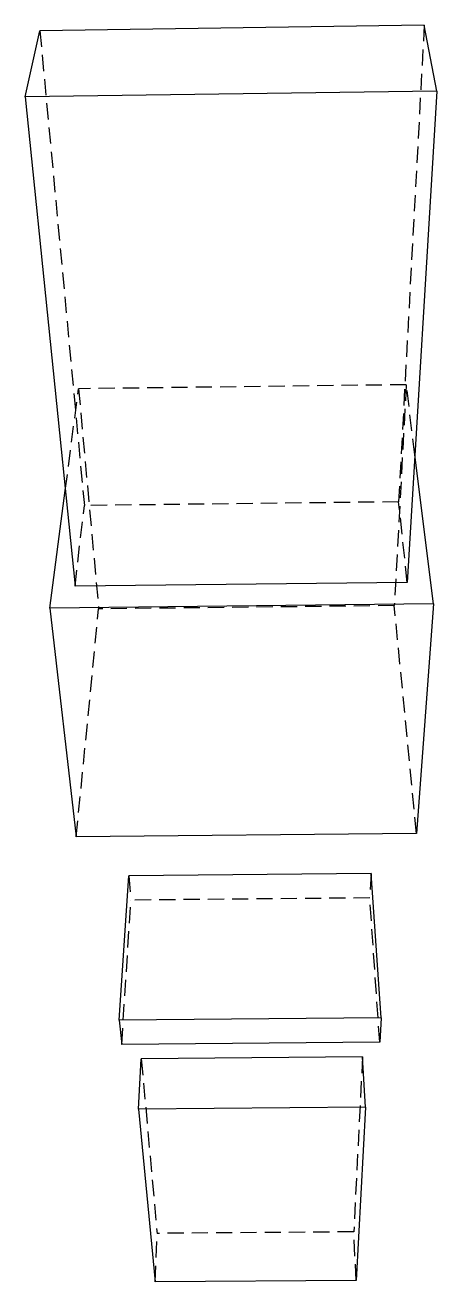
# Model space of a CAD drawing. Header units: millimetres. Extents: x -87 to 74, y -210 to 283.
import ezdxf

# ---------------------------------------------------------------- set-up
doc = ezdxf.new("R2010")
doc.units = ezdxf.units.MM
doc.linetypes.add('HIDDEN', pattern=[9.525, 6.35, -3.175])
doc.layers.add('hidden', color=7, linetype='HIDDEN')
doc.layers.add('visible', color=7, linetype='CONTINUOUS')

msp = doc.modelspace()

# ---------------------------------------------------------------- linework, layer by layer
at = {"layer": 'hidden'}
for p, q in [((69.5, 282.6), (59.45, 95.79)), ((-81.18, 280.43), (-63.74, 94.34)), ((-71.22, 100.24), (-66.01, 140.09)), ((62.46, 141.69), (-66.01, 140.09)), ((-66.01, 140.09), (-58.13, 53.82)), ((62.46, 141.69), (57.75, 55.12)), ((65.87, 114.18), (62.46, 141.69)), ((-67.4, 62.74), (-63.74, 94.34)), ((59.45, 95.79), (-63.74, 94.34)), ((62.87, 64.22), (59.45, 95.79)), ((57.75, 55.12), (-58.13, 53.82)), ((66.49, -34.17), (57.75, 55.12)), ((-66.91, -35.5), (-58.13, 53.82)), ((-46.29, -50.77), (-45.45, -60.32)), ((48.64, -49.85), (48.16, -59.43)), ((-49.09, -116.88), (-45.45, -60.32)), ((48.16, -59.43), (-45.45, -60.32)), ((52.03, -115.99), (48.16, -59.43)), ((-41.41, -122.53), (-35.23, -190.9)), ((45.29, -121.77), (41.88, -190.31)), ((-36.03, -209.91), (-35.23, -190.9)), ((41.88, -190.31), (-35.23, -190.9)), ((42.83, -209.32), (41.88, -190.31))]:
    msp.add_line(p, q, dxfattribs=at)
at = {"layer": 'visible'}
for p, q in [((69.5, 282.6), (-81.18, 280.43)), ((74.45, 256.78), (69.5, 282.6)), ((-86.95, 254.51), (-81.18, 280.43)), ((74.45, 256.78), (-86.95, 254.51)), ((74.45, 256.78), (62.87, 64.22)), ((-86.95, 254.51), (-67.4, 62.74)), ((73.12, 55.8), (65.87, 114.18)), ((-77.25, 54.11), (-71.22, 100.24)), ((62.87, 64.22), (-67.4, 62.74)), ((73.12, 55.8), (-77.25, 54.11)), ((73.12, 55.8), (66.49, -34.17)), ((-77.25, 54.11), (-66.91, -35.5)), ((66.49, -34.17), (-66.91, -35.5)), ((-50.06, -107.41), (-46.29, -50.77)), ((48.64, -49.85), (-46.29, -50.77)), ((52.6, -106.49), (48.64, -49.85)), ((52.6, -106.49), (-50.06, -107.41)), ((-50.06, -107.41), (-49.09, -116.88)), ((52.6, -106.49), (52.03, -115.99)), ((52.03, -115.99), (-49.09, -116.88)), ((-42.47, -142.21), (-41.41, -122.53)), ((45.29, -121.77), (-41.41, -122.53)), ((46.45, -141.46), (45.29, -121.77)), ((46.45, -141.46), (-42.47, -142.21)), ((-42.47, -142.21), (-36.03, -209.91)), ((46.45, -141.46), (42.83, -209.32)), ((42.83, -209.32), (-36.03, -209.91))]:
    msp.add_line(p, q, dxfattribs=at)

doc.saveas('drawing.dxf')
